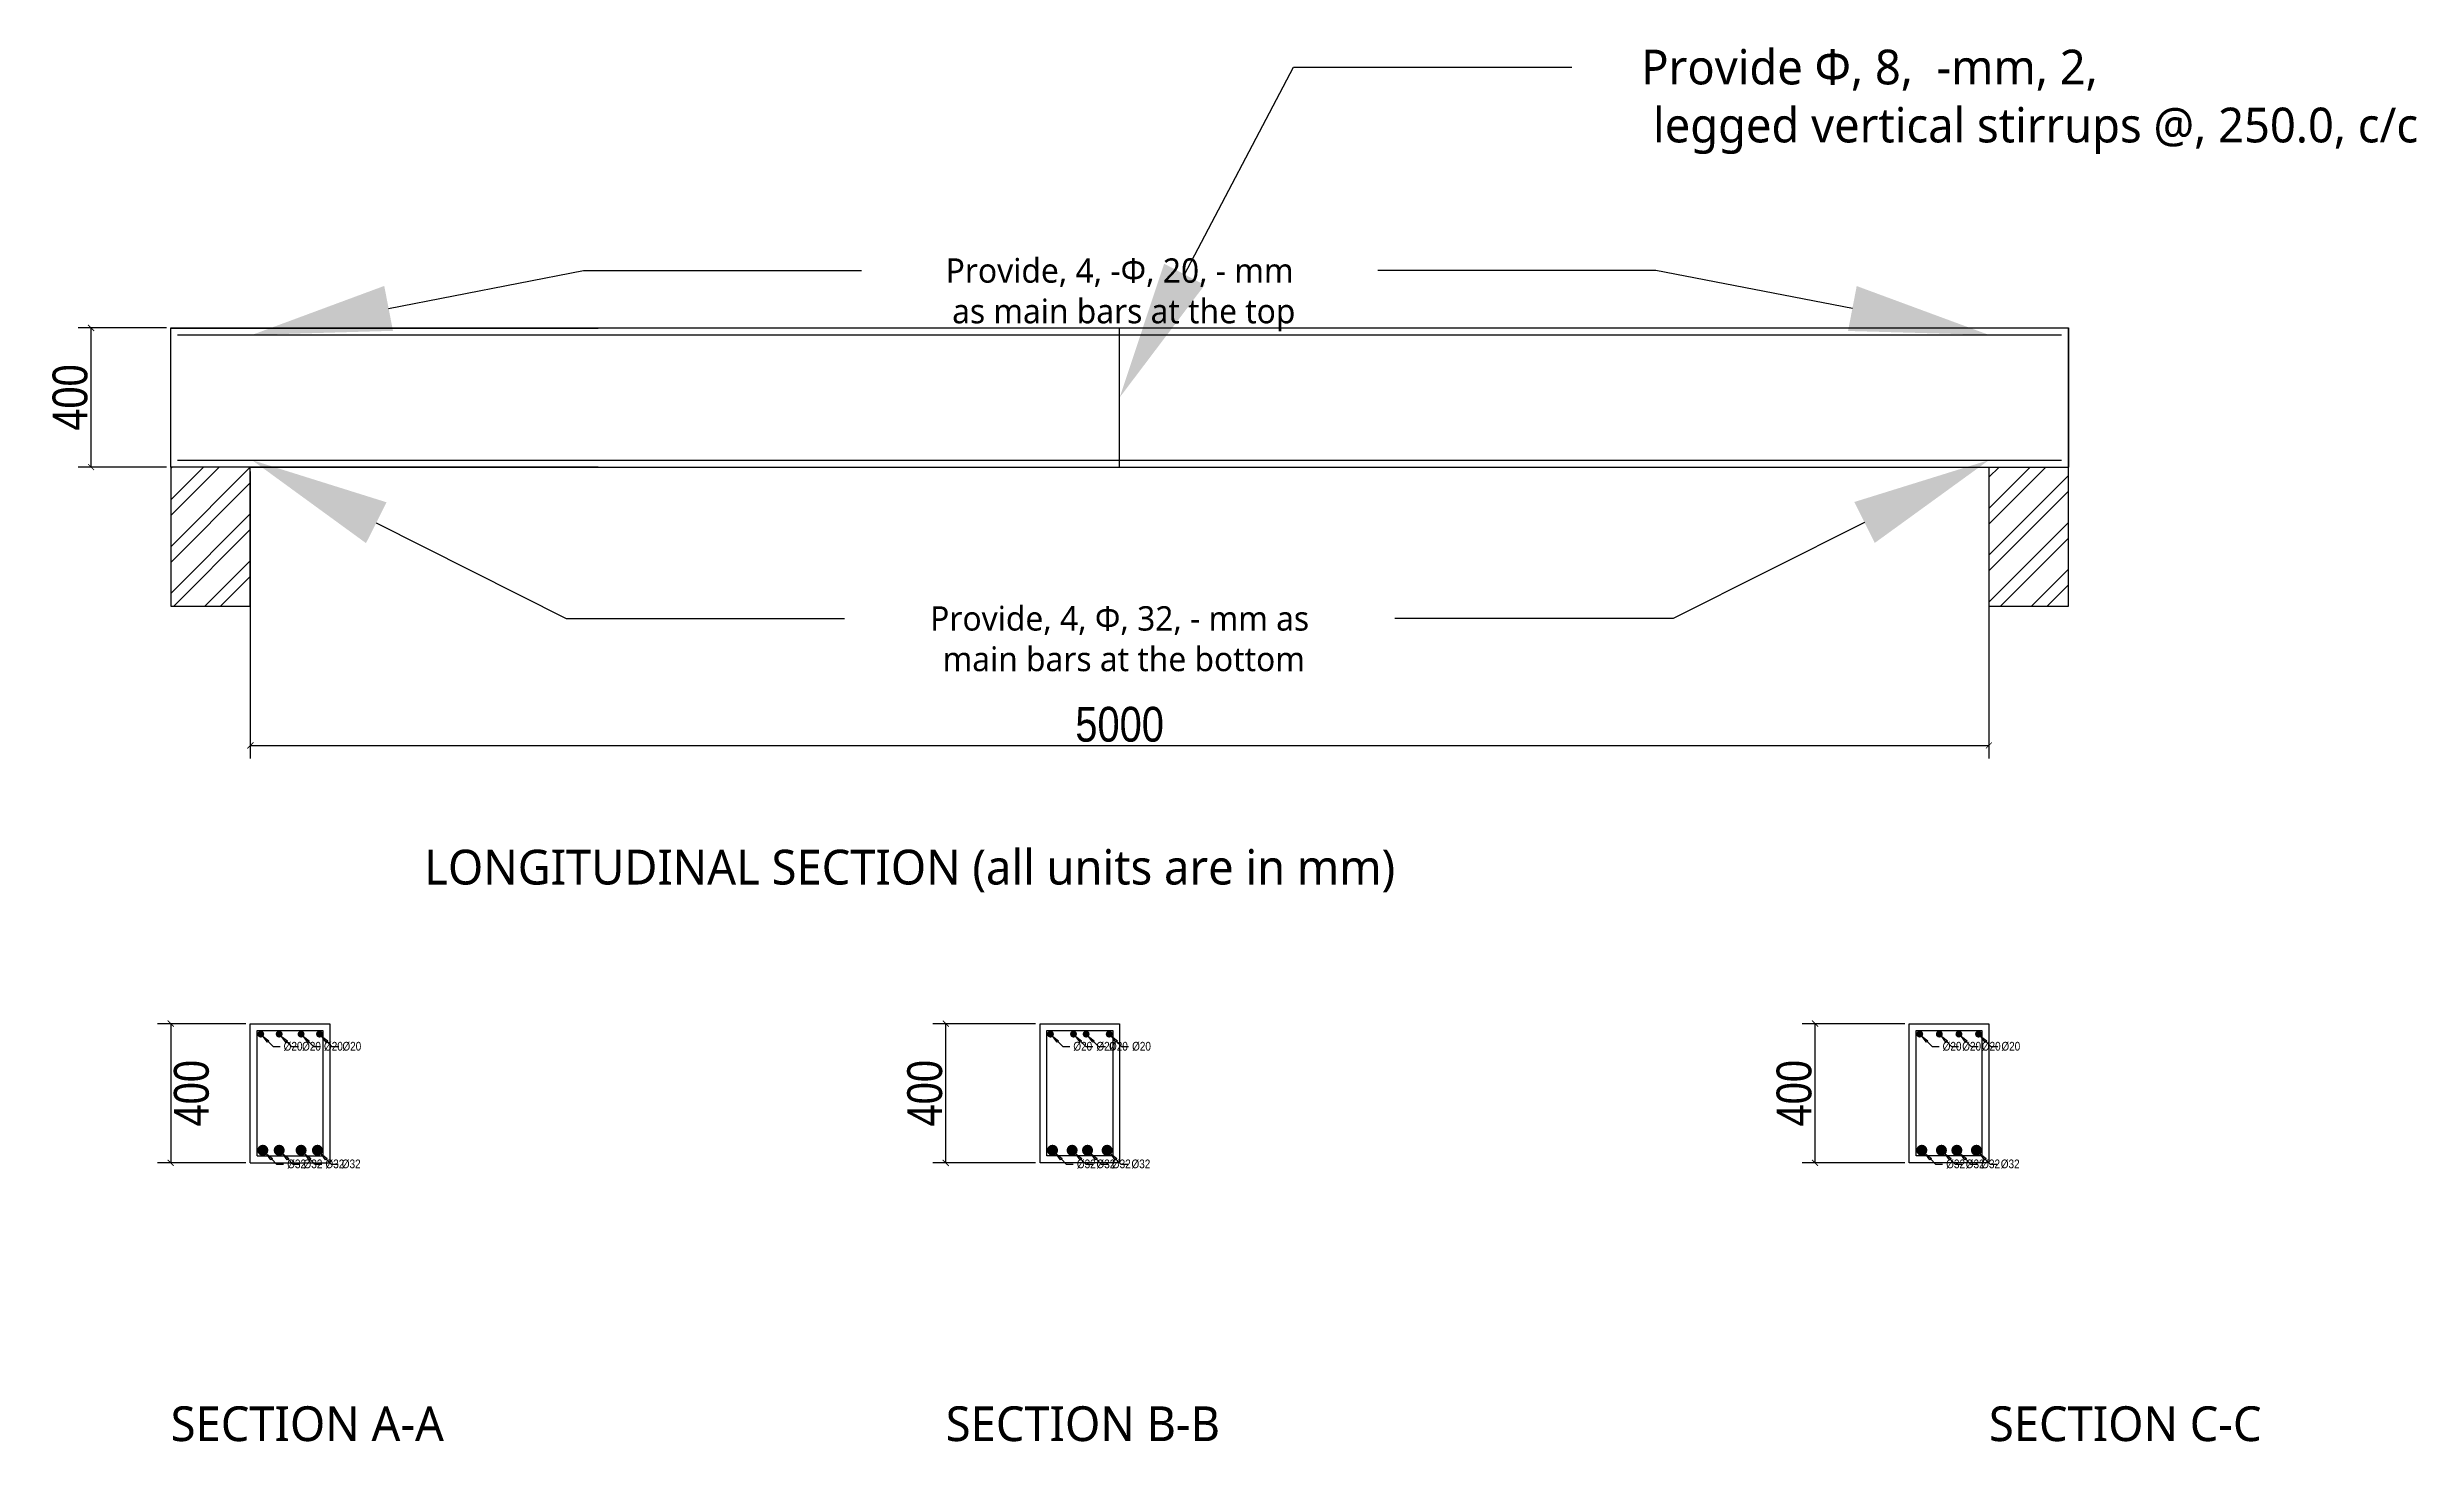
# Model space of a CAD drawing. Header units: millimetres. Extents: x -5.8 to 62.3, y -28 to 12.1.
import ezdxf
from ezdxf import colors
from ezdxf.entities.mleader import LeaderData, LeaderLine
from ezdxf.math import Vec2, Vec3

# ---------------------------------------------------------------- set-up
doc = ezdxf.new("R2010")
doc.units = ezdxf.units.MM
doc.styles.add('OpenSans', font='OpenSans-Regular.ttf')
doc.styles.add('OpenSansCondensed-Light', font='OpenSansCondensed-Light.ttf')
doc.dimstyles.new('EZ_RADIUS', dxfattribs={"dimtxt": 0.25, "dimasz": 0.25, "dimexe": 0.375, "dimexo": 0.125, "dimgap": 0.1, "dimtad": 1, "dimlfac": 100, "dimzin": 12, "dimdsep": 46, "dimtxsty": 'OpenSansCondensed-Light', "dimblk": 'CLOSEDBLANK', "dimcen": 0, "dimazin": 3, "dimtfac": 0.5, "dimtofl": 0, "dimtmove": 1, "dimatfit": 3})
doc.dimstyles.new('EZDXF', dxfattribs={"dimtxt": 1, "dimasz": 0.175, "dimexe": 0.375, "dimexo": 0.125, "dimgap": 0.1, "dimtad": 1, "dimlfac": 100, "dimzin": 12, "dimdsep": 46, "dimtxsty": 'OpenSansCondensed-Light', "dimblk": 'ARCHTICK', "dimcen": 2.5, "dimazin": 3, "dimtfac": 0.5, "dimtmove": 2, "dimatfit": 3})

# ---------------------------------------------------------------- blocks, each defined once
blk = doc.blocks.new('_ARCHTICK')
at = {"color": 0, "linetype": 'BYBLOCK', "const_width": 0.15}
blk.add_lwpolyline([(-0.5, -0.5), (0.5, 0.5)], dxfattribs=at)
blk = doc.blocks.new('_CLOSEDBLANK')
at = {"color": 0, "linetype": 'BYBLOCK'}
blk.add_lwpolyline([(-1, 0.16), (0, 0), (-1, -0.16)], close=True, dxfattribs=at)
blk = doc.blocks.new('*D1')
for p, q in [((0.512, -16.512), (0.654, -16.654)), ((0.654, -16.654), (0.854, -16.654))]:
    blk.add_line(p, q)
at = {"layer": 'Defpoints'}
for p in [(0.3, -16.3), (0.371, -16.371)]:
    blk.add_point(p, dxfattribs=at)
at = {"layer": 'dimensions', "xscale": 0.2, "yscale": 0.2, "rotation": 135.00000000000006}
blk.add_blockref('_CLOSEDBLANK', (0.371, -16.371), dxfattribs=at)
at = {"layer": 'dimensions', "insert": (1.229, -16.654), "char_height": 0.25, "attachment_point": 5, "style": 'OpenSansCondensed-Light'}
blk.add_mtext('%%c20', dxfattribs=at)
blk = doc.blocks.new('*D2')
for p, q in [((1.042, -16.512), (1.184, -16.654)), ((1.184, -16.654), (1.384, -16.654))]:
    blk.add_line(p, q)
at = {"layer": 'Defpoints'}
for p in [(0.83, -16.3), (0.901, -16.371)]:
    blk.add_point(p, dxfattribs=at)
at = {"layer": 'dimensions', "xscale": 0.2, "yscale": 0.2, "rotation": 135.00000000000006}
blk.add_blockref('_CLOSEDBLANK', (0.901, -16.371), dxfattribs=at)
at = {"layer": 'dimensions', "insert": (1.759, -16.654), "char_height": 0.25, "attachment_point": 5, "style": 'OpenSansCondensed-Light'}
blk.add_mtext('%%c20', dxfattribs=at)
blk = doc.blocks.new('*D3')
for p, q in [((1.672, -16.512), (1.814, -16.654)), ((1.814, -16.654), (2.014, -16.654))]:
    blk.add_line(p, q)
at = {"layer": 'Defpoints'}
for p in [(1.46, -16.3), (1.531, -16.371)]:
    blk.add_point(p, dxfattribs=at)
at = {"layer": 'dimensions', "xscale": 0.2, "yscale": 0.2, "rotation": 135.00000000000009}
blk.add_blockref('_CLOSEDBLANK', (1.531, -16.371), dxfattribs=at)
at = {"layer": 'dimensions', "insert": (2.389, -16.654), "char_height": 0.25, "attachment_point": 5, "style": 'OpenSansCondensed-Light'}
blk.add_mtext('%%c20', dxfattribs=at)
blk = doc.blocks.new('*D4')
for p, q in [((2.202, -16.512), (2.344, -16.654)), ((2.344, -16.654), (2.544, -16.654))]:
    blk.add_line(p, q)
at = {"layer": 'Defpoints'}
for p in [(1.99, -16.3), (2.061, -16.371)]:
    blk.add_point(p, dxfattribs=at)
at = {"layer": 'dimensions', "xscale": 0.2, "yscale": 0.2, "rotation": 135}
blk.add_blockref('_CLOSEDBLANK', (2.061, -16.371), dxfattribs=at)
at = {"layer": 'dimensions', "insert": (2.919, -16.654), "char_height": 0.25, "attachment_point": 5, "style": 'OpenSansCondensed-Light'}
blk.add_mtext('%%c20', dxfattribs=at)
blk = doc.blocks.new('*D5')
for p, q in [((0.615, -19.895), (0.756, -20.036)), ((0.756, -20.036), (0.956, -20.036))]:
    blk.add_line(p, q)
at = {"layer": 'Defpoints'}
for p in [(0.36, -19.64), (0.473, -19.753)]:
    blk.add_point(p, dxfattribs=at)
at = {"layer": 'dimensions', "xscale": 0.2, "yscale": 0.2, "rotation": 134.9999999999999}
blk.add_blockref('_CLOSEDBLANK', (0.473, -19.753), dxfattribs=at)
at = {"layer": 'dimensions', "insert": (1.331, -20.036), "char_height": 0.25, "attachment_point": 5, "style": 'OpenSansCondensed-Light'}
blk.add_mtext('%%c32', dxfattribs=at)
blk = doc.blocks.new('*D6')
for p, q in [((1.085, -19.895), (1.226, -20.036)), ((1.226, -20.036), (1.426, -20.036))]:
    blk.add_line(p, q)
at = {"layer": 'Defpoints'}
for p in [(0.83, -19.64), (0.943, -19.753)]:
    blk.add_point(p, dxfattribs=at)
at = {"layer": 'dimensions', "xscale": 0.2, "yscale": 0.2, "rotation": 134.9999999999999}
blk.add_blockref('_CLOSEDBLANK', (0.943, -19.753), dxfattribs=at)
at = {"layer": 'dimensions', "insert": (1.801, -20.036), "char_height": 0.25, "attachment_point": 5, "style": 'OpenSansCondensed-Light'}
blk.add_mtext('%%c32', dxfattribs=at)
blk = doc.blocks.new('*D7')
for p, q in [((1.715, -19.895), (1.856, -20.036)), ((1.856, -20.036), (2.056, -20.036))]:
    blk.add_line(p, q)
at = {"layer": 'Defpoints'}
for p in [(1.46, -19.64), (1.573, -19.753)]:
    blk.add_point(p, dxfattribs=at)
at = {"layer": 'dimensions', "xscale": 0.2, "yscale": 0.2, "rotation": 134.9999999999999}
blk.add_blockref('_CLOSEDBLANK', (1.573, -19.753), dxfattribs=at)
at = {"layer": 'dimensions', "insert": (2.431, -20.036), "char_height": 0.25, "attachment_point": 5, "style": 'OpenSansCondensed-Light'}
blk.add_mtext('%%c32', dxfattribs=at)
blk = doc.blocks.new('*D8')
for p, q in [((2.185, -19.895), (2.326, -20.036)), ((2.326, -20.036), (2.526, -20.036))]:
    blk.add_line(p, q)
at = {"layer": 'Defpoints'}
for p in [(1.93, -19.64), (2.043, -19.753)]:
    blk.add_point(p, dxfattribs=at)
at = {"layer": 'dimensions', "xscale": 0.2, "yscale": 0.2, "rotation": 134.9999999999999}
blk.add_blockref('_CLOSEDBLANK', (2.043, -19.753), dxfattribs=at)
at = {"layer": 'dimensions', "insert": (2.901, -20.036), "char_height": 0.25, "attachment_point": 5, "style": 'OpenSansCondensed-Light'}
blk.add_mtext('%%c32', dxfattribs=at)
blk = doc.blocks.new('*D12')
for p, q in [((23.222, -16.512), (23.364, -16.654)), ((23.364, -16.654), (23.564, -16.654))]:
    blk.add_line(p, q)
at = {"layer": 'Defpoints'}
for p in [(23.01, -16.3), (23.081, -16.371)]:
    blk.add_point(p, dxfattribs=at)
at = {"layer": 'dimensions', "xscale": 0.2, "yscale": 0.2, "rotation": 135}
blk.add_blockref('_CLOSEDBLANK', (23.081, -16.371), dxfattribs=at)
at = {"layer": 'dimensions', "insert": (23.939, -16.654), "char_height": 0.25, "attachment_point": 5, "style": 'OpenSansCondensed-Light'}
blk.add_mtext('%%c20', dxfattribs=at)
blk = doc.blocks.new('*D13')
for p, q in [((23.885, -16.512), (24.027, -16.654)), ((24.027, -16.654), (24.227, -16.654))]:
    blk.add_line(p, q)
at = {"layer": 'Defpoints'}
for p in [(23.673, -16.3), (23.744, -16.371)]:
    blk.add_point(p, dxfattribs=at)
at = {"layer": 'dimensions', "xscale": 0.2, "yscale": 0.2, "rotation": 135}
blk.add_blockref('_CLOSEDBLANK', (23.744, -16.371), dxfattribs=at)
at = {"layer": 'dimensions', "insert": (24.602, -16.654), "char_height": 0.25, "attachment_point": 5, "style": 'OpenSansCondensed-Light'}
blk.add_mtext('%%c20', dxfattribs=at)
blk = doc.blocks.new('*D14')
for p, q in [((24.249, -16.512), (24.39, -16.654)), ((24.39, -16.654), (24.59, -16.654))]:
    blk.add_line(p, q)
at = {"layer": 'Defpoints'}
for p in [(24.037, -16.3), (24.107, -16.371)]:
    blk.add_point(p, dxfattribs=at)
at = {"layer": 'dimensions', "xscale": 0.2, "yscale": 0.2, "rotation": 135}
blk.add_blockref('_CLOSEDBLANK', (24.107, -16.371), dxfattribs=at)
at = {"layer": 'dimensions', "insert": (24.965, -16.654), "char_height": 0.25, "attachment_point": 5, "style": 'OpenSansCondensed-Light'}
blk.add_mtext('%%c20', dxfattribs=at)
blk = doc.blocks.new('*D15')
for p, q in [((24.912, -16.512), (25.054, -16.654)), ((25.054, -16.654), (25.254, -16.654))]:
    blk.add_line(p, q)
at = {"layer": 'Defpoints'}
for p in [(24.7, -16.3), (24.771, -16.371)]:
    blk.add_point(p, dxfattribs=at)
at = {"layer": 'dimensions', "xscale": 0.2, "yscale": 0.2, "rotation": 135}
blk.add_blockref('_CLOSEDBLANK', (24.771, -16.371), dxfattribs=at)
at = {"layer": 'dimensions', "insert": (25.629, -16.654), "char_height": 0.25, "attachment_point": 5, "style": 'OpenSansCondensed-Light'}
blk.add_mtext('%%c20', dxfattribs=at)
blk = doc.blocks.new('*D16')
for p, q in [((23.325, -19.895), (23.466, -20.036)), ((23.466, -20.036), (23.666, -20.036))]:
    blk.add_line(p, q)
at = {"layer": 'Defpoints'}
for p in [(23.07, -19.64), (23.183, -19.753)]:
    blk.add_point(p, dxfattribs=at)
at = {"layer": 'dimensions', "xscale": 0.2, "yscale": 0.2, "rotation": 135}
blk.add_blockref('_CLOSEDBLANK', (23.183, -19.753), dxfattribs=at)
at = {"layer": 'dimensions', "insert": (24.041, -20.036), "char_height": 0.25, "attachment_point": 5, "style": 'OpenSansCondensed-Light'}
blk.add_mtext('%%c32', dxfattribs=at)
blk = doc.blocks.new('*D17')
for p, q in [((23.888, -19.895), (24.029, -20.036)), ((24.029, -20.036), (24.229, -20.036))]:
    blk.add_line(p, q)
at = {"layer": 'Defpoints'}
for p in [(23.633, -19.64), (23.746, -19.753)]:
    blk.add_point(p, dxfattribs=at)
at = {"layer": 'dimensions', "xscale": 0.2, "yscale": 0.2, "rotation": 135}
blk.add_blockref('_CLOSEDBLANK', (23.746, -19.753), dxfattribs=at)
at = {"layer": 'dimensions', "insert": (24.604, -20.036), "char_height": 0.25, "attachment_point": 5, "style": 'OpenSansCondensed-Light'}
blk.add_mtext('%%c32', dxfattribs=at)
blk = doc.blocks.new('*D18')
for p, q in [((24.331, -19.895), (24.473, -20.036)), ((24.473, -20.036), (24.673, -20.036))]:
    blk.add_line(p, q)
at = {"layer": 'Defpoints'}
for p in [(24.077, -19.64), (24.19, -19.753)]:
    blk.add_point(p, dxfattribs=at)
at = {"layer": 'dimensions', "xscale": 0.2, "yscale": 0.2, "rotation": 135}
blk.add_blockref('_CLOSEDBLANK', (24.19, -19.753), dxfattribs=at)
at = {"layer": 'dimensions', "insert": (25.048, -20.036), "char_height": 0.25, "attachment_point": 5, "style": 'OpenSansCondensed-Light'}
blk.add_mtext('%%c32', dxfattribs=at)
blk = doc.blocks.new('*D19')
for p, q in [((24.895, -19.895), (25.036, -20.036)), ((25.036, -20.036), (25.236, -20.036))]:
    blk.add_line(p, q)
at = {"layer": 'Defpoints'}
for p in [(24.64, -19.64), (24.753, -19.753)]:
    blk.add_point(p, dxfattribs=at)
at = {"layer": 'dimensions', "xscale": 0.2, "yscale": 0.2, "rotation": 135}
blk.add_blockref('_CLOSEDBLANK', (24.753, -19.753), dxfattribs=at)
at = {"layer": 'dimensions', "insert": (25.611, -20.036), "char_height": 0.25, "attachment_point": 5, "style": 'OpenSansCondensed-Light'}
blk.add_mtext('%%c32', dxfattribs=at)
blk = doc.blocks.new('*D21')
for p, q in [((48.222, -16.512), (48.364, -16.654)), ((48.364, -16.654), (48.564, -16.654))]:
    blk.add_line(p, q)
at = {"layer": 'Defpoints'}
for p in [(48.01, -16.3), (48.081, -16.371)]:
    blk.add_point(p, dxfattribs=at)
at = {"layer": 'dimensions', "xscale": 0.2, "yscale": 0.2, "rotation": 135.00000000000142}
blk.add_blockref('_CLOSEDBLANK', (48.081, -16.371), dxfattribs=at)
at = {"layer": 'dimensions', "insert": (48.939, -16.654), "char_height": 0.25, "attachment_point": 5, "style": 'OpenSansCondensed-Light'}
blk.add_mtext('%%c20', dxfattribs=at)
blk = doc.blocks.new('*D22')
for p, q in [((48.785, -16.512), (48.927, -16.654)), ((48.927, -16.654), (49.127, -16.654))]:
    blk.add_line(p, q)
at = {"layer": 'Defpoints'}
for p in [(48.573, -16.3), (48.644, -16.371)]:
    blk.add_point(p, dxfattribs=at)
at = {"layer": 'dimensions', "xscale": 0.2, "yscale": 0.2, "rotation": 135.00000000000142}
blk.add_blockref('_CLOSEDBLANK', (48.644, -16.371), dxfattribs=at)
at = {"layer": 'dimensions', "insert": (49.502, -16.654), "char_height": 0.25, "attachment_point": 5, "style": 'OpenSansCondensed-Light'}
blk.add_mtext('%%c20', dxfattribs=at)
blk = doc.blocks.new('*D23')
for p, q in [((49.349, -16.512), (49.49, -16.654)), ((49.49, -16.654), (49.69, -16.654))]:
    blk.add_line(p, q)
at = {"layer": 'Defpoints'}
for p in [(49.137, -16.3), (49.207, -16.371)]:
    blk.add_point(p, dxfattribs=at)
at = {"layer": 'dimensions', "xscale": 0.2, "yscale": 0.2, "rotation": 135.00000000000142}
blk.add_blockref('_CLOSEDBLANK', (49.207, -16.371), dxfattribs=at)
at = {"layer": 'dimensions', "insert": (50.065, -16.654), "char_height": 0.25, "attachment_point": 5, "style": 'OpenSansCondensed-Light'}
blk.add_mtext('%%c20', dxfattribs=at)
blk = doc.blocks.new('*D24')
for p, q in [((49.912, -16.512), (50.054, -16.654)), ((50.054, -16.654), (50.254, -16.654))]:
    blk.add_line(p, q)
at = {"layer": 'Defpoints'}
for p in [(49.7, -16.3), (49.771, -16.371)]:
    blk.add_point(p, dxfattribs=at)
at = {"layer": 'dimensions', "xscale": 0.2, "yscale": 0.2, "rotation": 135.00000000000142}
blk.add_blockref('_CLOSEDBLANK', (49.771, -16.371), dxfattribs=at)
at = {"layer": 'dimensions', "insert": (50.629, -16.654), "char_height": 0.25, "attachment_point": 5, "style": 'OpenSansCondensed-Light'}
blk.add_mtext('%%c20', dxfattribs=at)
blk = doc.blocks.new('*D25')
for p, q in [((48.325, -19.895), (48.466, -20.036)), ((48.466, -20.036), (48.666, -20.036))]:
    blk.add_line(p, q)
at = {"layer": 'Defpoints'}
for p in [(48.07, -19.64), (48.183, -19.753)]:
    blk.add_point(p, dxfattribs=at)
at = {"layer": 'dimensions', "xscale": 0.2, "yscale": 0.2, "rotation": 134.9999999999991}
blk.add_blockref('_CLOSEDBLANK', (48.183, -19.753), dxfattribs=at)
at = {"layer": 'dimensions', "insert": (49.041, -20.036), "char_height": 0.25, "attachment_point": 5, "style": 'OpenSansCondensed-Light'}
blk.add_mtext('%%c32', dxfattribs=at)
blk = doc.blocks.new('*D26')
for p, q in [((48.888, -19.895), (49.029, -20.036)), ((49.029, -20.036), (49.229, -20.036))]:
    blk.add_line(p, q)
at = {"layer": 'Defpoints'}
for p in [(48.633, -19.64), (48.746, -19.753)]:
    blk.add_point(p, dxfattribs=at)
at = {"layer": 'dimensions', "xscale": 0.2, "yscale": 0.2, "rotation": 134.9999999999991}
blk.add_blockref('_CLOSEDBLANK', (48.746, -19.753), dxfattribs=at)
at = {"layer": 'dimensions', "insert": (49.604, -20.036), "char_height": 0.25, "attachment_point": 5, "style": 'OpenSansCondensed-Light'}
blk.add_mtext('%%c32', dxfattribs=at)
blk = doc.blocks.new('*D27')
for p, q in [((49.331, -19.895), (49.473, -20.036)), ((49.473, -20.036), (49.673, -20.036))]:
    blk.add_line(p, q)
at = {"layer": 'Defpoints'}
for p in [(49.077, -19.64), (49.19, -19.753)]:
    blk.add_point(p, dxfattribs=at)
at = {"layer": 'dimensions', "xscale": 0.2, "yscale": 0.2, "rotation": 134.9999999999991}
blk.add_blockref('_CLOSEDBLANK', (49.19, -19.753), dxfattribs=at)
at = {"layer": 'dimensions', "insert": (50.048, -20.036), "char_height": 0.25, "attachment_point": 5, "style": 'OpenSansCondensed-Light'}
blk.add_mtext('%%c32', dxfattribs=at)
blk = doc.blocks.new('*D28')
for p, q in [((49.895, -19.895), (50.036, -20.036)), ((50.036, -20.036), (50.236, -20.036))]:
    blk.add_line(p, q)
at = {"layer": 'Defpoints'}
for p in [(49.64, -19.64), (49.753, -19.753)]:
    blk.add_point(p, dxfattribs=at)
at = {"layer": 'dimensions', "xscale": 0.2, "yscale": 0.2, "rotation": 134.9999999999991}
blk.add_blockref('_CLOSEDBLANK', (49.753, -19.753), dxfattribs=at)
at = {"layer": 'dimensions', "insert": (50.611, -20.036), "char_height": 0.25, "attachment_point": 5, "style": 'OpenSansCondensed-Light'}
blk.add_mtext('%%c32', dxfattribs=at)

msp = doc.modelspace()

# ---------------------------------------------------------------- hatches: boundary and pattern name
h = msp.add_hatch()
h.set_pattern_fill('ANSI32', scale=0.1)
h.paths.add_polyline_path([(0, 0), (-2.29, 0), (-2.29, -4), (0, -4)])
h = msp.add_hatch()
h.set_pattern_fill('ANSI32', scale=0.1)
h.paths.add_polyline_path([(50, 0), (52.29, 0), (52.29, -4), (50, -4)])
h = msp.add_hatch(color=7)
h.dxf.hatch_style = 1
edge = h.paths.add_edge_path()
edge.add_arc((0.3, -16.3), 0.1, 0, 360)
h = msp.add_hatch(color=7)
h.dxf.hatch_style = 1
edge = h.paths.add_edge_path()
edge.add_arc((0.83, -16.3), 0.1, 0, 360)
h = msp.add_hatch(color=7)
h.dxf.hatch_style = 1
edge = h.paths.add_edge_path()
edge.add_arc((1.46, -16.3), 0.1, 0, 360)
h = msp.add_hatch(color=7)
h.dxf.hatch_style = 1
edge = h.paths.add_edge_path()
edge.add_arc((1.99, -16.3), 0.1, 0, 360)
h = msp.add_hatch(color=7)
h.dxf.hatch_style = 1
edge = h.paths.add_edge_path()
edge.add_arc((23.01, -16.3), 0.1, 0, 360)
h = msp.add_hatch(color=7)
h.dxf.hatch_style = 1
edge = h.paths.add_edge_path()
edge.add_arc((23.67333, -16.3), 0.1, 0, 360)
h = msp.add_hatch(color=7)
h.dxf.hatch_style = 1
edge = h.paths.add_edge_path()
edge.add_arc((24.03667, -16.3), 0.1, 0, 360)
h = msp.add_hatch(color=7)
h.dxf.hatch_style = 1
edge = h.paths.add_edge_path()
edge.add_arc((24.7, -16.3), 0.1, 0, 360)
h = msp.add_hatch(color=7)
h.dxf.hatch_style = 1
edge = h.paths.add_edge_path()
edge.add_arc((48.01, -16.3), 0.1, 0, 360)
h = msp.add_hatch(color=7)
h.dxf.hatch_style = 1
edge = h.paths.add_edge_path()
edge.add_arc((48.57333, -16.3), 0.1, 0, 360)
h = msp.add_hatch(color=7)
h.dxf.hatch_style = 1
edge = h.paths.add_edge_path()
edge.add_arc((49.13667, -16.3), 0.1, 0, 360)
h = msp.add_hatch(color=7)
h.dxf.hatch_style = 1
edge = h.paths.add_edge_path()
edge.add_arc((49.7, -16.3), 0.1, 0, 360)
h = msp.add_hatch(color=7)
h.dxf.hatch_style = 1
edge = h.paths.add_edge_path()
edge.add_arc((0.36, -19.64), 0.16, 0, 360)
h = msp.add_hatch(color=7)
h.dxf.hatch_style = 1
edge = h.paths.add_edge_path()
edge.add_arc((0.83, -19.64), 0.16, 0, 360)
h = msp.add_hatch(color=7)
h.dxf.hatch_style = 1
edge = h.paths.add_edge_path()
edge.add_arc((1.46, -19.64), 0.16, 0, 360)
h = msp.add_hatch(color=7)
h.dxf.hatch_style = 1
edge = h.paths.add_edge_path()
edge.add_arc((1.93, -19.64), 0.16, 0, 360)
h = msp.add_hatch(color=7)
h.dxf.hatch_style = 1
edge = h.paths.add_edge_path()
edge.add_arc((23.07, -19.64), 0.16, 0, 360)
h = msp.add_hatch(color=7)
h.dxf.hatch_style = 1
edge = h.paths.add_edge_path()
edge.add_arc((23.63333, -19.64), 0.16, 0, 360)
h = msp.add_hatch(color=7)
h.dxf.hatch_style = 1
edge = h.paths.add_edge_path()
edge.add_arc((24.07667, -19.64), 0.16, 0, 360)
h = msp.add_hatch(color=7)
h.dxf.hatch_style = 1
edge = h.paths.add_edge_path()
edge.add_arc((24.64, -19.64), 0.16, 0, 360)
h = msp.add_hatch(color=7)
h.dxf.hatch_style = 1
edge = h.paths.add_edge_path()
edge.add_arc((48.07, -19.64), 0.16, 0, 360)
h = msp.add_hatch(color=7)
h.dxf.hatch_style = 1
edge = h.paths.add_edge_path()
edge.add_arc((48.63333, -19.64), 0.16, 0, 360)
h = msp.add_hatch(color=7)
h.dxf.hatch_style = 1
edge = h.paths.add_edge_path()
edge.add_arc((49.07667, -19.64), 0.16, 0, 360)
h = msp.add_hatch(color=7)
h.dxf.hatch_style = 1
edge = h.paths.add_edge_path()
edge.add_arc((49.64, -19.64), 0.16, 0, 360)

# ---------------------------------------------------------------- linework, layer by layer
for p, q in [((-2.29, 0), (-2.29, 4)), ((-2.29, 4), (0, 4)), ((-2.288, 3.996), (10, 3.996)), ((-2.09, 3.8), (52.09, 3.8)), ((0, 4), (52.29, 4)), ((25, 0), (25, 4)), ((52.29, 4), (52.29, 0)), ((52.29, -4), (52.29, 4)), ((0, 0), (-2.29, 0)), ((-2.29, 0), (-2.29, -4)), ((-2.288, 0.004), (10, 0.004)), ((-2.09, 0.2), (52.09, 0.2)), ((0, 0), (52.29, 0)), ((0, -4), (0, 0)), ((50, 0), (50, -4)), ((-2.29, -4), (0, -4)), ((50, -4), (52.29, -4)), ((0, -20), (0, -16)), ((0, -16), (2.29, -16)), ((0.2, -19.8), (0.2, -16.2)), ((0.2, -16.2), (2.09, -16.2)), ((2.09, -16.2), (2.09, -19.8)), ((2.29, -16), (2.29, -20)), ((22.71, -20), (22.71, -16)), ((22.71, -16), (25, -16)), ((22.91, -19.8), (22.91, -16.2)), ((22.91, -16.2), (24.8, -16.2)), ((24.8, -16.2), (24.8, -19.8)), ((25, -16), (25, -20)), ((47.71, -20), (47.71, -16)), ((47.71, -16), (50, -16)), ((47.91, -19.8), (47.91, -16.2)), ((47.91, -16.2), (49.8, -16.2)), ((49.8, -16.2), (49.8, -19.8)), ((50, -16), (50, -20)), ((0, -20), (2.29, -20)), ((0.2, -19.8), (2.09, -19.8)), ((25, -20), (22.71, -20)), ((24.8, -19.8), (22.91, -19.8)), ((50, -20), (47.71, -20)), ((49.8, -19.8), (47.91, -19.8))]:
    msp.add_line(p, q)

# ---------------------------------------------------------------- texts
at = {"color": 7, "style": 'OpenSans'}
for s, p in [('LONGITUDINAL SECTION (all units are in mm)', (5, -12)), ('SECTION A-A', (-2.29, -28)), ('SECTION B-B', (20, -28)), ('SECTION C-C', (50, -28))]:
    msp.add_text(s, height=1, dxfattribs=at).set_placement(p)

# ---------------------------------------------------------------- dimensions: what is measured, and where the dimension line sits
for base, p1, p2 in [((-4.58, 0), (-2.29, 0), (-2.29, 4)), ((-2.29, -16), (0, -16), (0, -20)), ((20, -20), (22.71, -20), (22.71, -16)), ((45, -20), (47.71, -20), (47.71, -16))]:
    msp.add_linear_dim(base=base, p1=p1, p2=p2, angle=90, dimstyle='EZDXF').render()
msp.add_linear_dim(base=(0, -8), p1=(0, 0), p2=(50, 0), dimstyle='EZDXF').render()
at = {"layer": 'dimensions'}
for p1, p2, picture, middle in [((0.22929, -16.22929), (0.37071, -16.37071), '*D1', (0.65355, -16.65355)), ((0.75929, -16.22929), (0.90071, -16.37071), '*D2', (1.18355, -16.65355)), ((1.38929, -16.22929), (1.53071, -16.37071), '*D3', (1.81355, -16.65355)), ((1.91929, -16.22929), (2.06071, -16.37071), '*D4', (2.34355, -16.65355)), ((22.93929, -16.22929), (23.08071, -16.37071), '*D12', (23.36355, -16.65355)), ((23.60262, -16.22929), (23.74404, -16.37071), '*D13', (24.02689, -16.65355)), ((23.96596, -16.22929), (24.10738, -16.37071), '*D14', (24.39022, -16.65355)), ((24.62929, -16.22929), (24.77071, -16.37071), '*D15', (25.05355, -16.65355)), ((47.93929, -16.22929), (48.08071, -16.37071), '*D21', (48.36355, -16.65355)), ((48.50262, -16.22929), (48.64404, -16.37071), '*D22', (48.92689, -16.65355)), ((49.06596, -16.22929), (49.20738, -16.37071), '*D23', (49.49022, -16.65355)), ((49.62929, -16.22929), (49.77071, -16.37071), '*D24', (50.05355, -16.65355)), ((0.24686, -19.52686), (0.47314, -19.75314), '*D5', (0.75598, -20.03598)), ((0.71686, -19.52686), (0.94314, -19.75314), '*D6', (1.22598, -20.03598)), ((1.34686, -19.52686), (1.57314, -19.75314), '*D7', (1.85598, -20.03598)), ((1.81686, -19.52686), (2.04314, -19.75314), '*D8', (2.32598, -20.03598)), ((22.95686, -19.52686), (23.18314, -19.75314), '*D16', (23.46598, -20.03598)), ((23.5202, -19.52686), (23.74647, -19.75314), '*D17', (24.02931, -20.03598)), ((23.96353, -19.52686), (24.1898, -19.75314), '*D18', (24.47265, -20.03598)), ((24.52686, -19.52686), (24.75314, -19.75314), '*D19', (25.03598, -20.03598)), ((47.95686, -19.52686), (48.18314, -19.75314), '*D25', (48.46598, -20.03598)), ((48.5202, -19.52686), (48.74647, -19.75314), '*D26', (49.02931, -20.03598)), ((48.96353, -19.52686), (49.1898, -19.75314), '*D27', (49.47265, -20.03598)), ((49.52686, -19.52686), (49.75314, -19.75314), '*D28', (50.03598, -20.03598))]:
    dim = msp.add_diameter_dim_2p(p1=p1, p2=p2, dimstyle='EZ_RADIUS', override={"dimasz": 0.2, "dimexo": 5000, "dimtad": 0, "dimtoh": 1, "dimlfac": 100}, dxfattribs=at)
    dim.commit()
    dim.dimension.update_dxf_attribs({"geometry": picture, "text_midpoint": middle})

# ---------------------------------------------------------------- leaders
ml = msp.add_multileader_mtext('Standard')
ml.set_content('Provide Φ, 8,  -mm, 2, \\P legged vertical stirrups @, 250.0, c/c', style='OpenSans')
ml.set_leader_properties(linetype='ByLayer')
ml.build(insert=Vec2(0, 0))
ctx = ml.context
ctx.base_point, ctx.char_height = Vec3(38, 11.5), 1
notes = []
notes.append((ctx, [(0, (1, 1, 0), (30, 11.5), (1, 0), 8, [(0, [(25, 2)], 0, [])])]))
ctx.mtext.insert = Vec3(40, 12)
ml = msp.add_multileader_mtext('Standard')
ml.set_content('Provide, 4, -Φ, 20, - mm \\P as main bars at the top', style='OpenSans')
ml.set_leader_properties(linetype='ByLayer')
ml.build(insert=Vec2(0, 0))
ctx = ml.context
ctx.base_point, ctx.char_height = Vec3(17.57886, 5.65), 0.7
notes.append((ctx, [(0, (1, 1, 0), (40.42114, 5.65), (-1, 0), 8, [(0, [(50, 3.8)], 0, [])]), (1, (1, 1, 0), (9.57886, 5.65), (1, 0), 8, [(0, [(0.05, 3.8)], 0, [])])]))
ctx.mtext.insert, ctx.mtext.alignment = Vec3(25, 6), 2
ml = msp.add_multileader_mtext('Standard')
ml.set_content('Provide, 4, Φ, 32, - mm as \\P main bars at the bottom', style='OpenSans')
ml.set_leader_properties(linetype='ByLayer')
ml.build(insert=Vec2(0, 0))
ctx = ml.context
ctx.base_point, ctx.char_height = Vec3(17.08454, -4.35), 0.7
notes.append((ctx, [(0, (1, 1, 0), (9.08454, -4.35), (1, 0), 8, [(0, [(0.05, 0.2)], 0, [])]), (1, (1, 1, 0), (40.91546, -4.35), (-1, 0), 8, [(0, [(50, 0.2)], 0, [])])]))
ctx.mtext.insert, ctx.mtext.alignment = Vec3(25, -4), 2
for ctx, leaders in notes:
    for number, flags, end, landing, length, lines in leaders:
        leader = LeaderData()
        leader.index, (leader.has_last_leader_line, leader.has_dogleg_vector, leader.attachment_direction) = number, flags
        leader.last_leader_point, leader.dogleg_vector, leader.dogleg_length = Vec3(end), Vec3(landing), length
        for number, points, colour, breaks in lines:
            line = LeaderLine()
            line.index, line.vertices, line.color, line.breaks = number, Vec3.list(points), colors.encode_raw_color(colour), breaks
            leader.lines.append(line)
        ctx.leaders.append(leader)

doc.saveas('drawing.dxf')
